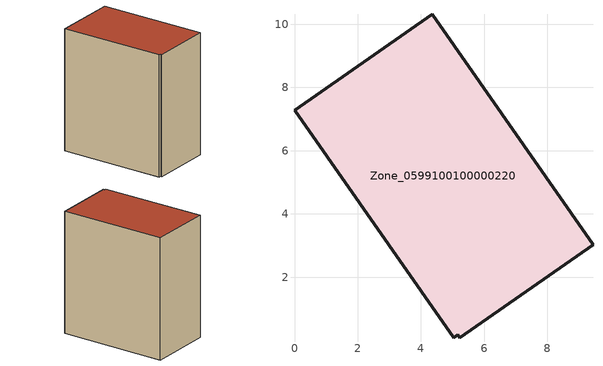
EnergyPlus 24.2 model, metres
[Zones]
Zone_0599100100000220
 floor ground (C_G): 4.36,10.32 9.44,3.03 5.22,0.09 5.16,0.18 5.04,0.08 0,7.29 z0.73
 wall outside (C_F): 9.44,3.03 4.36,10.32 0,7.29 5.04,0.08 5.16,0.18 5.22,0.09 9.44,3.03 z0.73:10.86
 roof outside (C_R): 4.36,10.32 0,7.29 5.04,0.08 5.16,0.18 5.22,0.09 9.44,3.03 z10.86
[BUILDING]
Pand.0599100100000220: North Axis=0; Terrain=City; Loads Convergence Tolerance Value=0.04; Temperature Convergence Tolerance Value=0.4; Solar Distribution=FullExterior; Maximum Number of Warmup Days=25; Minimum Number of Warmup Days=1
[Site:Location]
Rotterdam.The.Hague.AP_ZH_NLD Design_Conditions: Latitude=51.96; Longitude=4.45; Time Zone=1; Elevation=-4.5
[SITE:GROUNDTEMPERATURE:BUILDINGSURFACE]
18, 18, 18, 18, 18, 18, 18, 18, 18, 18, 18, 18
[MATERIAL] Thermal Absorptance=0.9; Solar Absorptance=0.7; Visible Absorptance=0.7
Name | Roughness | Thickness | Conductivity | Density | Specific Heat
G.TC.2006-2014 | MediumSmooth | 0.15 | 0.06 | 540 | 1210
F.TC.2006-2014 | Rough | 0.3 | 0.12 | 1920 | 840
R.TC.2006-2014 | MediumRough | 0.2 | 0.08 | 1500 | 1000
[CONSTRUCTION]
C_G: G.TC.2006-2014
C_F: F.TC.2006-2014
C_R: R.TC.2006-2014
[ZONE]
Zone_0599100100000220: Type=1; Multiplier=1; Ceiling Height=Autocalculate; Volume=Autocalculate; Floor Area=autocalculate; Part of Total Floor Area=Yes
[ZONEINFILTRATION:DESIGNFLOWRATE]
Infil_Zone_0599100100000220: Zone or ZoneList or Space or SpaceList=Zone_0599100100000220; Schedule=AlwaysOn; Design Flow Rate Calculation Method=Flow/Area; Flow Rate per Floor Area=0.0015; Constant Term Coefficient=1; Temperature Term Coefficient=0; Velocity Term Coefficient=0; Velocity Squared Term Coefficient=0
[HVACTEMPLATE:ZONE:IDEALLOADSAIRSYSTEM]
Zone_0599100100000220: Maximum Heating Supply Air Temperature=50; Minimum Cooling Supply Air Temperature=13; Maximum Heating Supply Air Humidity Ratio=0.0156; Minimum Cooling Supply Air Humidity Ratio=0.0077; Heating Limit=NoLimit; Cooling Limit=NoLimit; Dehumidification Control Type=ConstantSensibleHeatRatio; Cooling Sensible Heat Ratio=0.7; Dehumidification Setpoint=60; Humidification Control Type=None; Humidification Setpoint=30; Outdoor Air Method=None; Outdoor Air Flow Rate per Person=0.00944; Outdoor Air Flow Rate per Zone Floor Area=0; Outdoor Air Flow Rate per Zone=0; Demand Controlled Ventilation Type=None; Outdoor Air Economizer Type=NoEconomizer; Heat Recovery Type=None; Sensible Heat Recovery Effectiveness=0.7; Latent Heat Recovery Effectiveness=0.65
[ZONECONTROL:THERMOSTAT]
ThermostatControl_Zone_0599100100000220: Zone or ZoneList=Zone_0599100100000220; Control Type Schedule=DualSetpointControlType; Control 1=Thermostat_Zone_0599100100000220; Temperature Difference Between Cutout And Setpoint=0
[THERMOSTATSETPOINT:DUALSETPOINT]
Thermostat_Zone_0599100100000220: Heating Setpoint Temperature Schedule=HeatingSetpoint_Zone_0599100100000220; Cooling Setpoint Temperature Schedule=CoolingSetpoint_Zone_0599100100000220
[SCHEDULE:COMPACT]
HeatingSetpoint_Zone_0599100100000220: Through: 12/31, For: AllDays, Until: 24:00, 21
CoolingSetpoint_Zone_0599100100000220: Through: 12/31, For: AllDays, Until: 24:00, 24
DualSetpointControlType: Through: 12/31, For: AllDays, Until: 24:00, 4
AlwaysOn: Through: 12/31, For: AllDays, Until: 24:00, 1
